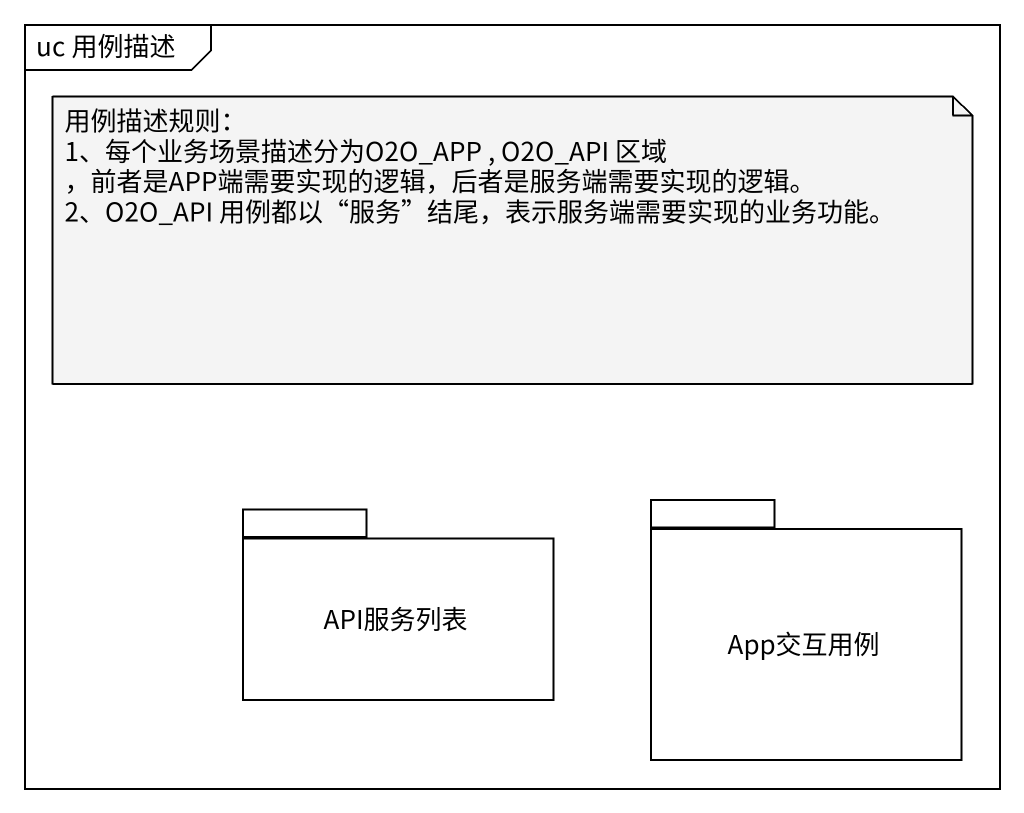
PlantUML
@startuml
mainframe uc 用例描述
package App交互用例 {
}
package API服务列表 {
}
note as N1
  用例描述规则：
  1、每个业务场景描述分为O2O_APP , O2O_API 区域 ，前者是APP端需要实现的逻辑，后者是服务端需要实现的逻辑。
  2、O2O_API 用例都以“服务”结尾，表示服务端需要实现的业务功能。
end note
@enduml
